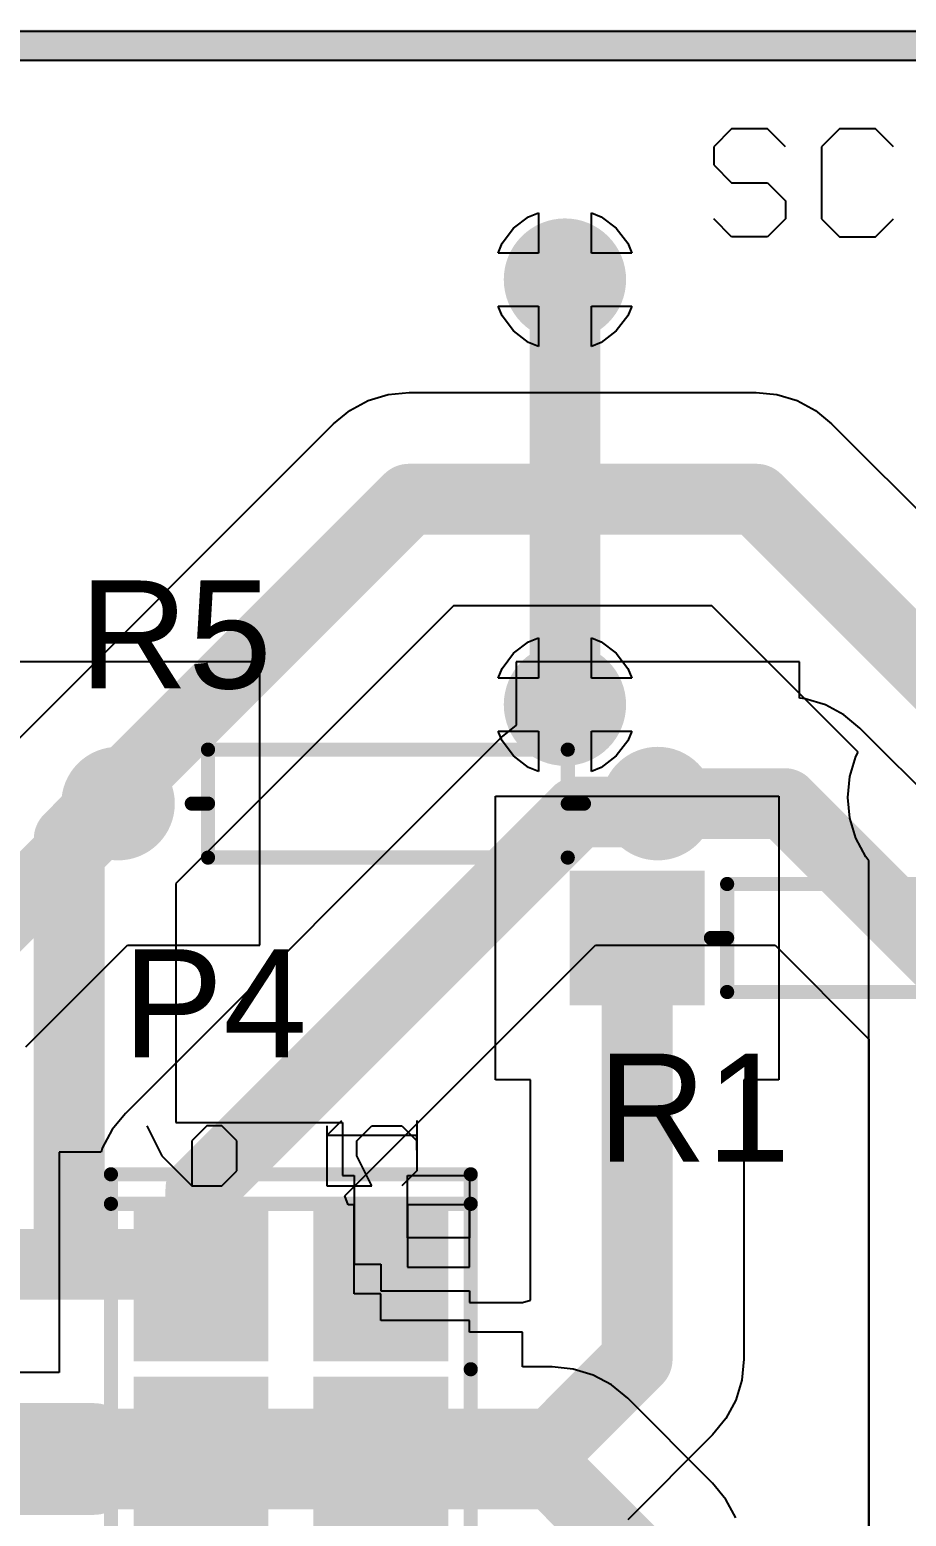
# Model space of a CAD drawing. Header units: millimetres. Extents: x 2158 to 2274, y 1137 to 1278.
# Drawn here: x 2169.1 to 2181.48, y 1156.08 to 1177.06 of the extents above; entities that cross this region are included whole.
import ezdxf

# ---------------------------------------------------------------- set-up
doc = ezdxf.new("R2010")
doc.units = ezdxf.units.MM
for name, color, linetype in [('1', 7, 'Continuous'), ('BottomLayer', 5, 'Continuous'), ('BottomSolder', 6, 'Continuous'), ('Mechanical13', 56, 'Continuous'), ('MultiLayer', 9, 'Continuous'), ('PadHoleLayer', 156, 'Continuous'), ('TopLayer', 1, 'Continuous'), ('TopOverlay', 40, 'Continuous'), ('TopSolder', 216, 'Continuous')]:
    doc.layers.add(name, color=color, linetype=linetype)
doc.styles.get("Standard").update_dxf_attribs({"font": 'arial.ttf'})

# ---------------------------------------------------------------- blocks, each defined once
blk = doc.blocks.new('HDR2X3_8')
at = {"layer": 'BottomLayer'}
for points in [[(-0.85001862, 1.69001186), (0.8499779799999999, 1.69001186), (-0.85001862, 3.39000846), (0.8499779799999999, 3.39000846)], [(1.68998138, 1.69001186), (3.38997798, 1.69001186), (1.68998138, 3.39000846), (3.38997798, 3.39000846)], [(4.22998138, 1.69001186), (5.929977979999999, 1.69001186), (4.22998138, 3.39000846), (5.929977979999999, 3.39000846)], [(-0.85001862, -0.84998814), (0.8499779799999999, -0.84998814), (-0.85001862, 0.85000846), (0.8499779799999999, 0.85000846)], [(1.68998138, -0.84998814), (3.38997798, -0.84998814), (1.68998138, 0.85000846), (3.38997798, 0.85000846)], [(4.22998138, -0.84998814), (5.929977979999999, -0.84998814), (4.22998138, 0.85000846), (5.929977979999999, 0.85000846)]]:
    blk.add_solid(points, dxfattribs=at)
at = {"layer": 'BottomSolder'}
for points in [[(-0.95161862, 1.58841186), (0.9515779799999999, 1.58841186), (-0.95161862, 3.49160846), (0.9515779799999999, 3.49160846)], [(1.58838138, 1.58841186), (3.49157798, 1.58841186), (1.58838138, 3.49160846), (3.49157798, 3.49160846)], [(4.12838138, 1.58841186), (6.03157798, 1.58841186), (4.12838138, 3.49160846), (6.03157798, 3.49160846)], [(-0.95161862, -0.9515881399999999), (0.9515779799999999, -0.9515881399999999), (-0.95161862, 0.95160846), (0.9515779799999999, 0.95160846)], [(1.58838138, -0.9515881399999999), (3.49157798, -0.9515881399999999), (1.58838138, 0.95160846), (3.49157798, 0.95160846)], [(4.12838138, -0.9515881399999999), (6.03157798, -0.9515881399999999), (4.12838138, 0.95160846), (6.03157798, 0.95160846)]]:
    blk.add_solid(points, dxfattribs=at)
at = {"layer": 'MultiLayer'}
for points in [[(-0.85001862, 1.69001186), (0.8499779799999999, 1.69001186), (-0.85001862, 3.39000846), (0.8499779799999999, 3.39000846)], [(1.68998138, 1.69001186), (3.38997798, 1.69001186), (1.68998138, 3.39000846), (3.38997798, 3.39000846)], [(4.22998138, 1.69001186), (5.929977979999999, 1.69001186), (4.22998138, 3.39000846), (5.929977979999999, 3.39000846)], [(-0.85001862, -0.84998814), (0.8499779799999999, -0.84998814), (-0.85001862, 0.85000846), (0.8499779799999999, 0.85000846)], [(1.68998138, -0.84998814), (3.38997798, -0.84998814), (1.68998138, 0.85000846), (3.38997798, 0.85000846)], [(4.22998138, -0.84998814), (5.929977979999999, -0.84998814), (4.22998138, 0.85000846), (5.929977979999999, 0.85000846)]]:
    blk.add_solid(points, dxfattribs=at)
at = {"layer": 'PadHoleLayer', "const_width": 0.5999987999999999}
for points in [[(-0.30001972, 2.54001016, 1), (0.29997908, 2.54001016, 1)], [(2.23998028, 2.54001016, 1), (2.83997908, 2.54001016, 1)], [(4.779980279999999, 2.54001016, 1), (5.37997908, 2.54001016, 1)], [(-0.30001972, 1.016e-05, 1), (0.29997908, 1.016e-05, 1)], [(2.23998028, 1.016e-05, 1), (2.83997908, 1.016e-05, 1)], [(4.779980279999999, 1.016e-05, 1), (5.37997908, 1.016e-05, 1)]]:
    blk.add_lwpolyline(points, format="xyb", close=True, dxfattribs=at)
at = {"layer": 'TopLayer'}
for points in [[(-0.85001862, 1.69001186), (0.8499779799999999, 1.69001186), (-0.85001862, 3.39000846), (0.8499779799999999, 3.39000846)], [(1.68998138, 1.69001186), (3.38997798, 1.69001186), (1.68998138, 3.39000846), (3.38997798, 3.39000846)], [(4.22998138, 1.69001186), (5.929977979999999, 1.69001186), (4.22998138, 3.39000846), (5.929977979999999, 3.39000846)], [(-0.85001862, -0.84998814), (0.8499779799999999, -0.84998814), (-0.85001862, 0.85000846), (0.8499779799999999, 0.85000846)], [(1.68998138, -0.84998814), (3.38997798, -0.84998814), (1.68998138, 0.85000846), (3.38997798, 0.85000846)], [(4.22998138, -0.84998814), (5.929977979999999, -0.84998814), (4.22998138, 0.85000846), (5.929977979999999, 0.85000846)]]:
    blk.add_solid(points, dxfattribs=at)
at = {"layer": 'TopOverlay'}
for p, q in [((7.45039404, 3.30158852), (7.02719702, 3.08999128)), ((7.02719702, 3.08999128), (6.603999999999999, 2.66679426)), ((6.603999999999999, 2.66679426), (6.603999999999999, 2.24359724)), ((7.23879426, 2.66679426), (6.603999999999999, 2.66679426)), ((7.45039404, 2.45519702), (7.23879426, 2.66679426)), ((7.45039404, 2.24359724), (7.45039404, 2.45519702)), ((6.603999999999999, 2.24359724), (6.81559724, 2.032)), ((7.23879426, 2.032), (7.45039404, 2.24359724)), ((6.81559724, 2.032), (7.23879426, 2.032)), ((-1.82040276, 0.76158852), (-2.032, 0.54999128)), ((-1.82040276, -0.508), (-1.82040276, 0.76158852)), ((7.45039404, 0.76158852), (6.603999999999999, 0.76158852)), ((6.603999999999999, 0.76158852), (6.603999999999999, 0.12679426)), ((6.603999999999999, 0.12679426), (7.02719702, 0.33839404)), ((7.02719702, 0.33839404), (7.23879426, 0.33839404)), ((7.23879426, 0.33839404), (7.45039404, 0.12679426)), ((7.45039404, 0.12679426), (7.45039404, -0.29640276)), ((6.81559724, -0.508), (6.603999999999999, -0.29640276)), ((7.45039404, -0.29640276), (7.23879426, -0.508)), ((-2.032, -0.508), (-1.60880298, -0.508)), ((-1.60880298, -0.508), (-1.82040276, -0.508)), ((7.23879426, -0.508), (6.81559724, -0.508))]:
    blk.add_line(p, q, dxfattribs=at)
at = {"layer": 'TopOverlay', "const_width": 0.1999996}
for points in [[(-1.27002032, 3.81001016), (-1.27002032, -1.26998984)], [(-1.27002032, 3.81001016), (6.34997968, 3.81001016)], [(6.34997968, 3.81001016), (6.34997968, -1.26998984)], [(-1.27002032, -1.26998984), (6.34997968, -1.26998984)], [(1.48166328, -1.26998984), (6.34997968, -1.26998984)]]:
    blk.add_lwpolyline(points, dxfattribs=at)
at = {"layer": 'TopOverlay', "const_width": 0.0999998}
for points in [[(-1.32002022, 3.81001016, 1), (-1.22002042, 3.81001016, 1)], [(-1.32002022, 3.81001016, 1), (-1.22002042, 3.81001016, 1)], [(6.299979779999999, 3.81001016, 1), (6.399979579999999, 3.81001016, 1)], [(6.299979779999999, 3.81001016, 1), (6.399979579999999, 3.81001016, 1)], [(-1.32002022, -1.26998984, 1), (-1.22002042, -1.26998984, 1)], [(-1.32002022, -1.26998984, 1), (-1.22002042, -1.26998984, 1)], [(1.43166338, -1.26998984, 1), (1.53166318, -1.26998984, 1)], [(6.299979779999999, -1.26998984, 1), (6.399979579999999, -1.26998984, 1)], [(6.299979779999999, -1.26998984, 1), (6.399979579999999, -1.26998984, 1)], [(6.299979779999999, -1.26998984, 1), (6.399979579999999, -1.26998984, 1)]]:
    blk.add_lwpolyline(points, format="xyb", close=True, dxfattribs=at)
at = {"layer": 'TopSolder'}
for points in [[(-0.95161862, 1.58841186), (0.9515779799999999, 1.58841186), (-0.95161862, 3.49160846), (0.9515779799999999, 3.49160846)], [(1.58838138, 1.58841186), (3.49157798, 1.58841186), (1.58838138, 3.49160846), (3.49157798, 3.49160846)], [(4.12838138, 1.58841186), (6.03157798, 1.58841186), (4.12838138, 3.49160846), (6.03157798, 3.49160846)], [(-0.95161862, -0.9515881399999999), (0.9515779799999999, -0.9515881399999999), (-0.95161862, 0.95160846), (0.9515779799999999, 0.95160846)], [(1.58838138, -0.9515881399999999), (3.49157798, -0.9515881399999999), (1.58838138, 0.95160846), (3.49157798, 0.95160846)], [(4.12838138, -0.9515881399999999), (6.03157798, -0.9515881399999999), (4.12838138, 0.95160846), (6.03157798, 0.95160846)]]:
    blk.add_solid(points, dxfattribs=at)
blk = doc.blocks.new('AXIAL_0_3_18')
at = {"layer": 'BottomLayer', "const_width": 0.6999985999999999}
for points in [[(-4.16001454, -5.08e-06, 1), (-3.46001594, -5.08e-06, 1)], [(3.45998546, -5.08e-06, 1), (4.15998406, -5.08e-06, 1)]]:
    blk.add_lwpolyline(points, format="xyb", close=True, dxfattribs=at)
at = {"layer": 'BottomSolder', "const_width": 0.8015985999999999}
for points in [[(-4.210814539999999, -5.08e-06, 1), (-3.40921594, -5.08e-06, 1)], [(3.40918546, -5.08e-06, 1), (4.21078406, -5.08e-06, 1)]]:
    blk.add_lwpolyline(points, format="xyb", close=True, dxfattribs=at)
at = {"layer": 'MultiLayer', "const_width": 0.6999985999999999}
for points in [[(-4.16001454, -5.08e-06, 1), (-3.46001594, -5.08e-06, 1)], [(3.45998546, -5.08e-06, 1), (4.15998406, -5.08e-06, 1)]]:
    blk.add_lwpolyline(points, format="xyb", close=True, dxfattribs=at)
at = {"layer": 'PadHoleLayer', "const_width": 0.42500042}
for points in [[(-4.02251418, -5.08e-06, 1), (-3.5975163, -5.08e-06, 1)], [(3.59748582, -5.08e-06, 1), (4.0224837, -5.08e-06, 1)]]:
    blk.add_lwpolyline(points, format="xyb", close=True, dxfattribs=at)
at = {"layer": 'TopLayer', "const_width": 0.6999985999999999}
for points in [[(-4.16001454, -5.08e-06, 1), (-3.46001594, -5.08e-06, 1)], [(3.45998546, -5.08e-06, 1), (4.15998406, -5.08e-06, 1)]]:
    blk.add_lwpolyline(points, format="xyb", close=True, dxfattribs=at)
at = {"layer": 'TopOverlay', "const_width": 0.1999996}
for points in [[(2.53998476, 0.7619949199999999), (-2.54001524, 0.7619949199999999)], [(-2.54001524, 0.7619949199999999), (-2.54001524, -0.76200508)], [(2.53998476, 0.7619949199999999), (2.53998476, -5.08e-06)], [(-2.54001524, -5.08e-06), (-2.76861524, -5.08e-06)], [(2.53998476, -5.08e-06), (2.53998476, -0.76200508)], [(2.76858476, -5.08e-06), (2.53998476, -5.08e-06)], [(2.53998476, -0.76200508), (-2.54001524, -0.76200508)]]:
    blk.add_lwpolyline(points, dxfattribs=at)
at = {"layer": 'TopOverlay', "const_width": 0.0999998}
for points in [[(-2.59001514, 0.7619949199999999, 1), (-2.49001534, 0.7619949199999999, 1)], [(-2.59001514, 0.7619949199999999, 1), (-2.49001534, 0.7619949199999999, 1)], [(2.48998486, 0.7619949199999999, 1), (2.58998466, 0.7619949199999999, 1)], [(2.48998486, 0.7619949199999999, 1), (2.58998466, 0.7619949199999999, 1)], [(-2.81861514, -5.08e-06, 1), (-2.71861534, -5.08e-06, 1)], [(-2.59001514, -5.08e-06, 1), (-2.49001534, -5.08e-06, 1)], [(2.48998486, -5.08e-06, 1), (2.58998466, -5.08e-06, 1)], [(2.48998486, -5.08e-06, 1), (2.58998466, -5.08e-06, 1)], [(2.48998486, -5.08e-06, 1), (2.58998466, -5.08e-06, 1)], [(2.71858486, -5.08e-06, 1), (2.81858466, -5.08e-06, 1)], [(-2.59001514, -0.76200508, 1), (-2.49001534, -0.76200508, 1)], [(-2.59001514, -0.76200508, 1), (-2.49001534, -0.76200508, 1)], [(2.48998486, -0.76200508, 1), (2.58998466, -0.76200508, 1)], [(2.48998486, -0.76200508, 1), (2.58998466, -0.76200508, 1)]]:
    blk.add_lwpolyline(points, format="xyb", close=True, dxfattribs=at)
at = {"layer": 'TopSolder', "const_width": 0.8015985999999999}
for points in [[(-4.210814539999999, -5.08e-06, 1), (-3.40921594, -5.08e-06, 1)], [(3.40918546, -5.08e-06, 1), (4.21078406, -5.08e-06, 1)]]:
    blk.add_lwpolyline(points, format="xyb", close=True, dxfattribs=at)
blk = doc.blocks.new('AXIAL_0_3_11')
at = {"layer": 'BottomLayer'}
for points in [[(-4.65999322, -0.84999322), (-2.95999662, -0.84999322), (-4.65999322, 0.85000338), (-2.95999662, 0.85000338)], [(2.96000678, -0.84999322), (4.66000338, -0.84999322), (2.96000678, 0.85000338), (4.66000338, 0.85000338)]]:
    blk.add_solid(points, dxfattribs=at)
at = {"layer": 'BottomSolder'}
for points in [[(-4.76159322, -0.9515932199999999), (-2.85839662, -0.9515932199999999), (-4.76159322, 0.95160338), (-2.85839662, 0.95160338)], [(2.85840678, -0.9515932199999999), (4.761603379999999, -0.9515932199999999), (2.85840678, 0.95160338), (4.761603379999999, 0.95160338)]]:
    blk.add_solid(points, dxfattribs=at)
at = {"layer": 'MultiLayer'}
for points in [[(-4.65999322, -0.84999322), (-2.95999662, -0.84999322), (-4.65999322, 0.85000338), (-2.95999662, 0.85000338)], [(2.96000678, -0.84999322), (4.66000338, -0.84999322), (2.96000678, 0.85000338), (4.66000338, 0.85000338)]]:
    blk.add_solid(points, dxfattribs=at)
at = {"layer": 'PadHoleLayer', "const_width": 0.5999987999999999}
for points in [[(-4.10999432, 5.08e-06, 1), (-3.50999552, 5.08e-06, 1)], [(3.51000568, 5.08e-06, 1), (4.11000448, 5.08e-06, 1)]]:
    blk.add_lwpolyline(points, format="xyb", close=True, dxfattribs=at)
at = {"layer": 'TopLayer'}
for points in [[(-4.65999322, -0.84999322), (-2.95999662, -0.84999322), (-4.65999322, 0.85000338), (-2.95999662, 0.85000338)], [(2.96000678, -0.84999322), (4.66000338, -0.84999322), (2.96000678, 0.85000338), (4.66000338, 0.85000338)]]:
    blk.add_solid(points, dxfattribs=at)
at = {"layer": 'TopOverlay', "const_width": 0.1999996}
for points in [[(2.54000508, 0.76200508), (-2.53999492, 0.76200508)], [(-2.53999492, 0.76200508), (-2.53999492, -0.7619949199999999)], [(2.54000508, 0.76200508), (2.54000508, 5.08e-06)], [(-2.53999492, 5.08e-06), (-2.76859492, 5.08e-06)], [(2.54000508, 5.08e-06), (2.54000508, -0.7619949199999999)], [(2.76860508, 5.08e-06), (2.54000508, 5.08e-06)], [(2.54000508, -0.7619949199999999), (-2.53999492, -0.7619949199999999)]]:
    blk.add_lwpolyline(points, dxfattribs=at)
at = {"layer": 'TopOverlay', "const_width": 0.0999998}
for points in [[(-2.58999482, 0.76200508, 1), (-2.48999502, 0.76200508, 1)], [(-2.58999482, 0.76200508, 1), (-2.48999502, 0.76200508, 1)], [(2.49000518, 0.76200508, 1), (2.59000498, 0.76200508, 1)], [(2.49000518, 0.76200508, 1), (2.59000498, 0.76200508, 1)], [(-2.81859482, 5.08e-06, 1), (-2.71859502, 5.08e-06, 1)], [(-2.58999482, 5.08e-06, 1), (-2.48999502, 5.08e-06, 1)], [(2.49000518, 5.08e-06, 1), (2.59000498, 5.08e-06, 1)], [(2.49000518, 5.08e-06, 1), (2.59000498, 5.08e-06, 1)], [(2.49000518, 5.08e-06, 1), (2.59000498, 5.08e-06, 1)], [(2.71860518, 5.08e-06, 1), (2.81860498, 5.08e-06, 1)], [(-2.58999482, -0.7619949199999999, 1), (-2.48999502, -0.7619949199999999, 1)], [(-2.58999482, -0.7619949199999999, 1), (-2.48999502, -0.7619949199999999, 1)], [(2.49000518, -0.7619949199999999, 1), (2.59000498, -0.7619949199999999, 1)], [(2.49000518, -0.7619949199999999, 1), (2.59000498, -0.7619949199999999, 1)]]:
    blk.add_lwpolyline(points, format="xyb", close=True, dxfattribs=at)
at = {"layer": 'TopSolder'}
for points in [[(-4.76159322, -0.9515932199999999), (-2.85839662, -0.9515932199999999), (-4.76159322, 0.95160338), (-2.85839662, 0.95160338)], [(2.85840678, -0.9515932199999999), (4.761603379999999, -0.9515932199999999), (2.85840678, 0.95160338), (4.761603379999999, 0.95160338)]]:
    blk.add_solid(points, dxfattribs=at)

msp = doc.modelspace()

# ---------------------------------------------------------------- linework, layer by layer
at = {"layer": '1'}
for p, q in [((2203.060775623062, 1177.034182337791), (2158.160776523062, 1177.034182337791)), ((2176.148391043062, 1174.421657717791), (2176.285774563062, 1174.478563877791)), ((2176.285774563062, 1174.478563877791), (2176.285774563062, 1173.909182237791)), ((2177.035775603062, 1173.909182237791), (2177.035775603062, 1174.478563877791)), ((2177.035775603062, 1174.478563877791), (2177.173159123062, 1174.421657717791)), ((2175.773299083062, 1174.046565757791), (2175.936153723062, 1174.258803077791)), ((2175.936153723062, 1174.258803077791), (2176.148391043062, 1174.421657717791)), ((2177.173159123062, 1174.421657717791), (2177.385396443062, 1174.258803077791)), ((2177.385396443062, 1174.258803077791), (2177.548251083062, 1174.046565757791)), ((2175.716392923062, 1173.909182237791), (2175.773299083062, 1174.046565757791)), ((2177.548251083062, 1174.046565757791), (2177.605157243062, 1173.909182237791)), ((2176.285774563062, 1173.909182237791), (2175.716392923062, 1173.909182237791)), ((2177.605157243062, 1173.909182237791), (2177.035775603062, 1173.909182237791)), ((2175.773299083062, 1173.021797677791), (2175.716392923062, 1173.159181197791)), ((2175.716392923062, 1173.159181197791), (2176.285774563062, 1173.159181197791)), ((2175.936153723062, 1172.809560357791), (2175.773299083062, 1173.021797677791)), ((2176.285774563062, 1173.159181197791), (2176.285774563062, 1172.589799557791)), ((2177.035775603062, 1172.589799557791), (2177.035775603062, 1173.159181197791)), ((2177.035775603062, 1173.159181197791), (2177.605157243062, 1173.159181197791)), ((2177.548251083062, 1173.021797677791), (2177.385396443062, 1172.809560357791)), ((2177.605157243062, 1173.159181197791), (2177.548251083062, 1173.021797677791)), ((2176.148391043062, 1172.646705717791), (2175.936153723062, 1172.809560357791)), ((2177.385396443062, 1172.809560357791), (2177.173159123062, 1172.646705717791)), ((2176.285774563062, 1172.589799557791), (2176.148391043062, 1172.646705717791)), ((2177.173159123062, 1172.646705717791), (2177.035775603062, 1172.589799557791)), ((2173.623387203062, 1171.687418837791), (2173.883973423062, 1171.826704817791)), ((2173.883973423062, 1171.826704817791), (2174.166721143062, 1171.912475537791)), ((2174.166721143062, 1171.912475537791), (2174.460774403062, 1171.941436617791)), ((2174.460774403062, 1171.941436617791), (2179.360777303062, 1171.941436617791)), ((2179.360777303062, 1171.941436617791), (2179.654828023062, 1171.912475537791)), ((2179.654828023062, 1171.912475537791), (2179.937580823062, 1171.826704817791)), ((2179.937580823062, 1171.826704817791), (2180.198164503062, 1171.687418837791)), ((2173.394982783062, 1171.499971917791), (2173.623387203062, 1171.687418837791)), ((2180.198164503062, 1171.687418837791), (2180.426568923062, 1171.499971917791)), ((2168.594984763062, 1166.699973897791), (2173.394970083062, 1171.499956677791)), ((2173.394970083062, 1171.499956677791), (2173.394982783062, 1171.499971917791)), ((2180.426568923062, 1171.499971917791), (2183.526567803062, 1168.399973037791)), ((2175.085098783062, 1168.926923977791), (2171.168032703062, 1165.009855357791)), ((2178.736450383062, 1168.926923977791), (2175.085098783062, 1168.926923977791)), ((2180.801041123062, 1166.862333237791), (2178.736450383062, 1168.926923977791)), ((2175.936153723062, 1168.258802377791), (2176.148391043062, 1168.421657017791)), ((2176.148391043062, 1168.421657017791), (2176.285774563062, 1168.478563177791)), ((2176.285774563062, 1168.478563177791), (2176.285774563062, 1167.909181537791)), ((2177.035775603062, 1167.909181537791), (2177.035775603062, 1168.478563177791)), ((2177.035775603062, 1168.478563177791), (2177.173159123062, 1168.421657017791)), ((2177.173159123062, 1168.421657017791), (2177.385396443062, 1168.258802377791)), ((2175.773299083062, 1168.046565057791), (2175.936153723062, 1168.258802377791)), ((2177.385396443062, 1168.258802377791), (2177.548251083062, 1168.046565057791)), ((2175.716392923062, 1167.909181537791), (2175.773299083062, 1168.046565057791)), ((2177.548251083062, 1168.046565057791), (2177.605157243062, 1167.909181537791)), ((2176.285774563062, 1167.909181537791), (2175.716392923062, 1167.909181537791)), ((2177.605157243062, 1167.909181537791), (2177.035775603062, 1167.909181537791)), ((2175.773299083062, 1167.021796977791), (2175.716392923062, 1167.159180497791)), ((2175.716392923062, 1167.159180497791), (2176.285774563062, 1167.159180497791)), ((2176.285774563062, 1167.159180497791), (2176.285774563062, 1166.589798857791)), ((2177.035775603062, 1166.589798857791), (2177.035775603062, 1167.159180497791)), ((2177.035775603062, 1167.159180497791), (2177.605157243062, 1167.159180497791)), ((2177.605157243062, 1167.159180497791), (2177.548251083062, 1167.021796977791)), ((2175.936153723062, 1166.809559657791), (2175.773299083062, 1167.021796977791)), ((2177.548251083062, 1167.021796977791), (2177.385396443062, 1166.809559657791)), ((2176.148391043062, 1166.646705017791), (2175.936153723062, 1166.809559657791)), ((2177.385396443062, 1166.809559657791), (2177.173159123062, 1166.646705017791)), ((2180.682479003062, 1166.518231817791), (2180.768249723062, 1166.800982077791)), ((2180.768249723062, 1166.800982077791), (2180.801041123062, 1166.862333237791)), ((2176.285774563062, 1166.589798857791), (2176.148391043062, 1166.646705017791)), ((2177.173159123062, 1166.646705017791), (2177.035775603062, 1166.589798857791)), ((2180.653517923062, 1166.224181097791), (2180.682479003062, 1166.518231817791)), ((2175.680771963062, 1162.240186017791), (2175.680771963062, 1166.240188177791)), ((2175.680771963062, 1166.240188177791), (2179.680774123062, 1166.240188177791)), ((2179.680774123062, 1166.240188177791), (2179.680774123062, 1162.240186017791)), ((2180.682479003062, 1165.930130377791), (2180.653517923062, 1166.224181097791)), ((2180.768249723062, 1165.647380117791), (2180.682479003062, 1165.930130377791)), ((2180.907535703062, 1165.386793897791), (2180.768249723062, 1165.647380117791)), ((2180.953519863062, 1165.330761497791), (2180.907535703062, 1165.386793897791)), ((2180.953519863062, 1150.958509317791), (2180.953519863062, 1165.330761497791)), ((2171.168032703062, 1165.009855357791), (2171.168032703062, 1161.634202977791)), ((2176.173516723062, 1162.240186017791), (2175.680771963062, 1162.240186017791)), ((2176.173516723062, 1159.128604737791), (2176.173516723062, 1162.240186017791)), ((2179.680774123062, 1162.240186017791), (2179.188029363062, 1162.240186017791)), ((2179.188029363062, 1162.240186017791), (2179.188029363062, 1158.294199497791)), ((2171.168032703062, 1161.634202977791), (2173.520766123062, 1161.634202977791)), ((2173.520766123062, 1161.634202977791), (2173.520766123062, 1160.888202437791)), ((2173.520766123062, 1160.888202437791), (2173.685764523062, 1160.888202437791)), ((2173.685764523062, 1160.888202437791), (2173.685764523062, 1159.634201897791)), ((2174.435765563062, 1160.009202417791), (2174.435765563062, 1160.888202437791)), ((2174.435765563062, 1160.888202437791), (2175.314765583062, 1160.888202437791)), ((2175.314765583062, 1160.888202437791), (2175.314765583062, 1160.009202417791)), ((2175.314765583062, 1160.009202417791), (2174.435765563062, 1160.009202417791)), ((2173.685764523062, 1159.634201897791), (2174.060765043062, 1159.634201897791)), ((2174.060765043062, 1159.634201897791), (2174.060765043062, 1159.259201377791)), ((2174.060765043062, 1159.259201377791), (2175.314765583062, 1159.259201377791)), ((2175.314765583062, 1159.259201377791), (2175.314765583062, 1159.094202977791)), ((2175.314765583062, 1159.094202977791), (2176.060763583062, 1159.094202977791)), ((2176.060763583062, 1159.094205517791), (2176.173516723062, 1159.128604737791)), ((2176.060763583062, 1159.094202977791), (2176.060763583062, 1159.094205517791)), ((2179.188029363062, 1158.294199497791), (2179.159068283062, 1158.000148777791)), ((2179.159068283062, 1158.000148777791), (2179.073297563062, 1157.717395977791)), ((2179.073297563062, 1157.717395977791), (2178.934011583062, 1157.456812297791)), ((2178.934011583062, 1157.456812297791), (2178.746564663062, 1157.228407877791)), ((2178.746564663062, 1157.228407877791), (2177.546567063062, 1156.028410277791))]:
    msp.add_line(p, q, dxfattribs=at)
for points, const_width in [([(2158.260778863062, 1176.934179997791), (2273.660776663062, 1176.934179997791)], 0.254), ([(2176.660775083062, 1173.534181717791), (2176.660775083062, 1167.534181017791)], 1.00000054), ([(2169.660776383062, 1165.634182277791), (2174.460774403062, 1170.434180297791)], 1.00000054), ([(2174.460774403062, 1170.434180297791), (2179.360777303062, 1170.434180297791)], 1.00000054), ([(2179.360777303062, 1170.434180297791), (2182.460776183062, 1167.334181417791)], 1.00000054), ([(2169.660776383062, 1165.634182277791), (2169.660776383062, 1159.634201897791)], 1.00000054), ([(2177.680773043062, 1164.240187097791), (2177.680773043062, 1158.294199497791)], 1.00000054), ([(2165.540741443062, 1159.634201897791), (2169.660776383062, 1159.634201897791)], 1.00000054), ([(2169.660776383062, 1159.634201897791), (2171.520765043062, 1159.634201897791)], 1.00000054), ([(2176.480775443062, 1157.094201897791), (2177.680773043062, 1158.294199497791)], 1.00000054), ([(2165.460782243062, 1157.174161097791), (2170.011395443062, 1157.174161097791)], 1.00000054), ([(2170.011395443062, 1157.174161097791), (2170.091354643062, 1157.094201897791)], 1.00000054), ([(2170.091354643062, 1157.094201897791), (2171.520765043062, 1157.094201897791)], 1.00000054), ([(2171.520765043062, 1157.094201897791), (2174.060765043062, 1157.094201897791)], 1.00000054), ([(2174.060765043062, 1157.094201897791), (2176.480775443062, 1157.094201897791)], 1.00000054)]:
    msp.add_lwpolyline(points, dxfattribs=dict(at, const_width=const_width))
for points, const_width in [([(2176.228975083062, 1173.534181717791, -1), (2177.092575083062, 1173.534181717791, -1)], 0.8636), ([(2176.228975083062, 1173.534181717791, -1), (2177.092575083062, 1173.534181717791, -1)], 0.8636), ([(2176.279775083062, 1173.534181717791, -1), (2177.041775083062, 1173.534181717791, -1)], 0.7619999999999999), ([(2176.279775083062, 1173.534181717791, -1), (2177.041775083062, 1173.534181717791, -1)], 0.7619999999999999), ([(2176.279775083062, 1173.534181717791, -1), (2177.041775083062, 1173.534181717791, -1)], 0.7619999999999999), ([(2176.410775583062, 1173.534181717791, -1), (2176.910774583062, 1173.534181717791, -1)], 0.499999), ([(2174.210774903062, 1170.434180297791, -1), (2174.710773903062, 1170.434180297791, -1)], 0.499999), ([(2174.210774903062, 1170.434180297791, -1), (2174.710773903062, 1170.434180297791, -1)], 0.499999), ([(2179.110777803062, 1170.434180297791, -1), (2179.610776803062, 1170.434180297791, -1)], 0.499999), ([(2179.110777803062, 1170.434180297791, -1), (2179.610776803062, 1170.434180297791, -1)], 0.499999), ([(2176.228975083062, 1167.534181017791, -1), (2177.092575083062, 1167.534181017791, -1)], 0.8636), ([(2176.228975083062, 1167.534181017791, -1), (2177.092575083062, 1167.534181017791, -1)], 0.8636), ([(2176.279775083062, 1167.534181017791, -1), (2177.041775083062, 1167.534181017791, -1)], 0.7619999999999999), ([(2176.279775083062, 1167.534181017791, -1), (2177.041775083062, 1167.534181017791, -1)], 0.7619999999999999), ([(2176.279775083062, 1167.534181017791, -1), (2177.041775083062, 1167.534181017791, -1)], 0.7619999999999999), ([(2176.410775583062, 1167.534181017791, -1), (2176.910774583062, 1167.534181017791, -1)], 0.499999), ([(2169.410776883062, 1165.634182277791, -1), (2169.910775883062, 1165.634182277791, -1)], 0.499999), ([(2169.410776883062, 1165.634182277791, -1), (2169.910775883062, 1165.634182277791, -1)], 0.499999), ([(2177.430773543062, 1164.240187097791, -1), (2177.930772543062, 1164.240187097791, -1)], 0.499999), ([(2169.410776883062, 1159.634201897791, -1), (2169.910775883062, 1159.634201897791, -1)], 0.499999), ([(2169.410776883062, 1159.634201897791, -1), (2169.910775883062, 1159.634201897791, -1)], 0.499999), ([(2169.410776883062, 1159.634201897791, -1), (2169.910775883062, 1159.634201897791, -1)], 0.499999), ([(2171.270765543062, 1159.634201897791, -1), (2171.770764543062, 1159.634201897791, -1)], 0.499999), ([(2177.430773543062, 1158.294199497791, -1), (2177.930772543062, 1158.294199497791, -1)], 0.499999), ([(2177.430773543062, 1158.294199497791, -1), (2177.930772543062, 1158.294199497791, -1)], 0.499999), ([(2169.761395943062, 1157.174161097791, -1), (2170.261394943062, 1157.174161097791, -1)], 0.499999), ([(2169.761395943062, 1157.174161097791, -1), (2170.261394943062, 1157.174161097791, -1)], 0.499999), ([(2169.841355143062, 1157.094201897791, -1), (2170.341354143062, 1157.094201897791, -1)], 0.499999), ([(2169.841355143062, 1157.094201897791, -1), (2170.341354143062, 1157.094201897791, -1)], 0.499999), ([(2171.270765543062, 1157.094201897791, -1), (2171.770764543062, 1157.094201897791, -1)], 0.499999), ([(2171.270765543062, 1157.094201897791, -1), (2171.770764543062, 1157.094201897791, -1)], 0.499999), ([(2173.810765543062, 1157.094201897791, -1), (2174.310764543062, 1157.094201897791, -1)], 0.499999), ([(2173.810765543062, 1157.094201897791, -1), (2174.310764543062, 1157.094201897791, -1)], 0.499999), ([(2176.230775943062, 1157.094201897791, -1), (2176.730774943062, 1157.094201897791, -1)], 0.499999), ([(2176.230775943062, 1157.094201897791, -1), (2176.730774943062, 1157.094201897791, -1)], 0.499999)]:
    msp.add_lwpolyline(points, format="xyb", close=True, dxfattribs=dict(at, const_width=const_width))
at = {"layer": 'BottomLayer'}
for p, q in [((2158.160776523062, 1176.630326275555), (2192.060774763062, 1176.630326275555)), ((2172.350791323062, 1168.137333355555), (2168.350789163062, 1168.137333355555)), ((2172.350791323062, 1164.137331195555), (2172.350791323062, 1168.137333355555)), ((2179.970791323062, 1168.137333355555), (2175.970789163062, 1168.137333355555)), ((2175.970789163062, 1168.137333355555), (2175.970789163062, 1167.244035675555)), ((2179.970791323062, 1167.623902835555), (2179.970791323062, 1168.137333355555)), ((2180.054819603062, 1167.615627515554), (2179.970791323062, 1167.623902835555)), ((2180.337572403062, 1167.529856795555), (2180.054819603062, 1167.615627515554)), ((2180.598156083062, 1167.390570815555), (2180.337572403062, 1167.529856795555)), ((2180.826560503062, 1167.203123895555), (2180.598156083062, 1167.390570815555)), ((2175.970789163062, 1167.244035675555), (2175.776232783062, 1167.084366195555)), ((2183.526567803062, 1164.503116595555), (2180.826560503062, 1167.203123895555)), ((2175.776232783062, 1167.084366195555), (2170.454973423062, 1161.763106835554)), ((2169.046558663062, 1162.701517455554), (2170.482372403062, 1164.137331195555)), ((2170.482372403062, 1164.137331195555), (2172.350791323062, 1164.137331195555)), ((2173.553339083062, 1160.598306015554), (2177.092364263062, 1164.137331195555)), ((2177.092364263062, 1164.137331195555), (2179.629186723062, 1164.137331195555)), ((2179.629186723062, 1164.137331195555), (2180.953519863062, 1162.812998055555)), ((2180.953519863062, 1162.812998055555), (2180.953519863062, 1148.440745875555)), ((2170.454973423062, 1161.763106835554), (2170.267526503062, 1161.534702415555)), ((2170.267526503062, 1161.534702415555), (2170.128240523062, 1161.274118735555)), ((2170.128240523062, 1161.274118735555), (2170.111006623062, 1161.217306555555)), ((2170.111006623062, 1161.217306555555), (2169.520763963062, 1161.217306555555)), ((2169.520763963062, 1161.217306555555), (2169.520763963062, 1158.104602595555)), ((2173.599404523062, 1160.471306015555), (2173.553339083062, 1160.598306015554)), ((2173.685764523062, 1160.471306015555), (2173.599404523062, 1160.471306015555)), ((2173.685764523062, 1159.217305475555), (2173.685764523062, 1160.471306015555)), ((2175.314765583062, 1160.471306015555), (2174.435765563062, 1160.471306015555)), ((2174.435765563062, 1160.471306015555), (2174.435765563062, 1159.592305995555)), ((2175.314765583062, 1159.592305995555), (2175.314765583062, 1160.471306015555)), ((2174.435765563062, 1159.592305995555), (2175.314765583062, 1159.592305995555)), ((2174.060765043062, 1159.217305475555), (2173.685764523062, 1159.217305475555)), ((2174.060765043062, 1158.842304955554), (2174.060765043062, 1159.217305475555)), ((2175.314765583062, 1158.842304955554), (2174.060765043062, 1158.842304955554)), ((2175.314765583062, 1158.677306555555), (2175.314765583062, 1158.842304955554)), ((2176.060766123062, 1158.677306555555), (2175.314765583062, 1158.677306555555)), ((2176.060766123062, 1158.184561795555), (2176.060766123062, 1158.677306555555)), ((2169.520763963062, 1158.104602595555), (2167.460783323062, 1158.104602595555)), ((2176.480775443062, 1158.184561795555), (2176.060766123062, 1158.184561795555)), ((2176.774826163062, 1158.155600715555), (2176.480775443062, 1158.184561795555)), ((2177.057578963062, 1158.069829995555), (2176.774826163062, 1158.155600715555)), ((2177.318162643062, 1157.930544015554), (2177.057578963062, 1158.069829995555)), ((2177.546567063062, 1157.743097095555), (2177.318162643062, 1157.930544015554)), ((2178.746564663062, 1156.543099495555), (2177.546567063062, 1157.743097095555)), ((2178.934011583062, 1156.314695075554), (2178.746564663062, 1156.543099495555)), ((2179.073297563062, 1156.054111395555), (2178.934011583062, 1156.314695075554))]:
    msp.add_line(p, q, dxfattribs=at)
at = {"layer": 'BottomLayer', "const_width": 1.00000054}
for points in [[(2167.980767043062, 1163.767309075555), (2170.350790243062, 1166.137332275555)], [(2171.520765043062, 1160.697315215555), (2176.842024403062, 1166.018574575555)], [(2176.842024403062, 1166.018574575555), (2177.804524383062, 1166.018574575555)], [(2177.970790243062, 1166.137332275555), (2179.760768883062, 1166.137332275555)], [(2179.760768883062, 1166.137332275555), (2182.460776183062, 1163.437324975554)], [(2171.520765043062, 1159.217305475555), (2171.520765043062, 1160.697315215555)], [(2165.460782243062, 1156.597346275555), (2170.011395443062, 1156.597346275555)], [(2170.011395443062, 1156.597346275555), (2170.091354643062, 1156.677305475554)], [(2170.091354643062, 1156.677305475554), (2171.520765043062, 1156.677305475554)], [(2171.520765043062, 1156.677305475554), (2174.060765043062, 1156.677305475554)], [(2174.060765043062, 1156.677305475554), (2176.480775443062, 1156.677305475554)], [(2176.480775443062, 1156.677305475554), (2177.680773043062, 1155.477307875555)]]:
    msp.add_lwpolyline(points, dxfattribs=at)
at = {"layer": 'BottomLayer', "const_width": 0.499999}
for points in [[(2170.100790743062, 1166.137332275555, 1), (2170.600789743062, 1166.137332275555, 1)], [(2176.592024903062, 1166.018574575555, 1), (2177.092023903062, 1166.018574575555, 1)], [(2176.592024903062, 1166.018574575555, 1), (2177.092023903062, 1166.018574575555, 1)], [(2177.554524883062, 1166.018574575555, 1), (2178.054523883062, 1166.018574575555, 1)], [(2177.720790743062, 1166.137332275555, 1), (2178.220789743062, 1166.137332275555, 1)], [(2179.510769383062, 1166.137332275555, 1), (2180.010768383062, 1166.137332275555, 1)], [(2179.510769383062, 1166.137332275555, 1), (2180.010768383062, 1166.137332275555, 1)], [(2171.270765543062, 1160.697315215555, 1), (2171.770764543062, 1160.697315215555, 1)], [(2171.270765543062, 1160.697315215555, 1), (2171.770764543062, 1160.697315215555, 1)], [(2171.270765543062, 1159.217305475555, 1), (2171.770764543062, 1159.217305475555, 1)], [(2169.761395943062, 1156.597346275555, 1), (2170.261394943062, 1156.597346275555, 1)], [(2169.761395943062, 1156.597346275555, 1), (2170.261394943062, 1156.597346275555, 1)], [(2169.841355143062, 1156.677305475554, 1), (2170.341354143062, 1156.677305475554, 1)], [(2169.841355143062, 1156.677305475554, 1), (2170.341354143062, 1156.677305475554, 1)], [(2171.270765543062, 1156.677305475554, 1), (2171.770764543062, 1156.677305475554, 1)], [(2171.270765543062, 1156.677305475554, 1), (2171.770764543062, 1156.677305475554, 1)], [(2173.810765543062, 1156.677305475554, 1), (2174.310764543062, 1156.677305475554, 1)], [(2173.810765543062, 1156.677305475554, 1), (2174.310764543062, 1156.677305475554, 1)], [(2176.230775943062, 1156.677305475554, 1), (2176.730774943062, 1156.677305475554, 1)], [(2176.230775943062, 1156.677305475554, 1), (2176.730774943062, 1156.677305475554, 1)]]:
    msp.add_lwpolyline(points, format="xyb", close=True, dxfattribs=at)
at = {"layer": 'Mechanical13', "const_width": 0.254}
msp.add_lwpolyline([(2158.260776323062, 1176.737326315555), (2273.660776663062, 1176.737326315555)], dxfattribs=at)
at = {"layer": 'TopOverlay'}
for p, q in [((2179.014694683062, 1175.660833675555), (2178.760775963062, 1175.406914955555)), ((2179.522529583062, 1175.660833675555), (2179.014694683062, 1175.660833675555)), ((2179.776448303062, 1175.406914955555), (2179.522529583062, 1175.660833675555)), ((2180.538201923062, 1175.660833675555), (2180.284283203062, 1175.406914955555)), ((2181.046036823062, 1175.660833675555), (2180.538201923062, 1175.660833675555)), ((2181.299955543062, 1175.406914955555), (2181.046036823062, 1175.660833675555)), ((2178.760775963062, 1175.406914955555), (2178.760775963062, 1175.152998775555)), ((2180.284283203062, 1175.406914955555), (2180.284283203062, 1174.391245155555)), ((2178.760775963062, 1175.152998775555), (2179.014694683062, 1174.899080055555)), ((2179.014694683062, 1174.899080055555), (2179.522529583062, 1174.899080055555)), ((2179.522529583062, 1174.899080055555), (2179.776448303062, 1174.645161335555)), ((2179.776448303062, 1174.645161335555), (2179.776448303062, 1174.391245155555)), ((2179.014694683062, 1174.137326435555), (2178.760775963062, 1174.391245155555)), ((2179.776448303062, 1174.391245155555), (2179.522529583062, 1174.137326435555)), ((2180.284283203062, 1174.391245155555), (2180.538201923062, 1174.137326435555)), ((2181.046036823062, 1174.137326435555), (2181.299955543062, 1174.391245155555)), ((2179.522529583062, 1174.137326435555), (2179.014694683062, 1174.137326435555)), ((2180.538201923062, 1174.137326435555), (2181.046036823062, 1174.137326435555))]:
    msp.add_line(p, q, dxfattribs=at)

# ---------------------------------------------------------------- block references
for name, p, rotation in [('AXIAL_0_3_18', (2174.160775003062, 1166.137327195554), 180), ('HDR2X3_8', (2174.060775203062, 1154.137325795554), 90)]:
    msp.add_blockref(name, p, dxfattribs=dict(rotation=rotation))
at = {"layer": '1', "xscale": -1}
msp.add_blockref('AXIAL_0_3_11', (2181.490778123062, 1164.240182017791), dxfattribs=at)
at = {"layer": '1', "xscale": -1, "rotation": 90}
msp.add_blockref('HDR2X3_8', (2174.060775203062, 1159.634181577791), dxfattribs=at)

# ---------------------------------------------------------------- texts
at = {"layer": '1'}
msp.add_text('R1', height=1.524, dxfattribs=at).set_placement((2177.121978123062, 1161.084344637163))
at = {"layer": 'TopOverlay'}
for s, p in [('R5', (2169.801774323062, 1167.762726535555)), ('P4', (2170.415875203062, 1162.557425795555))]:
    msp.add_text(s, height=1.524, dxfattribs=at).set_placement(p)

doc.saveas('drawing.dxf')
